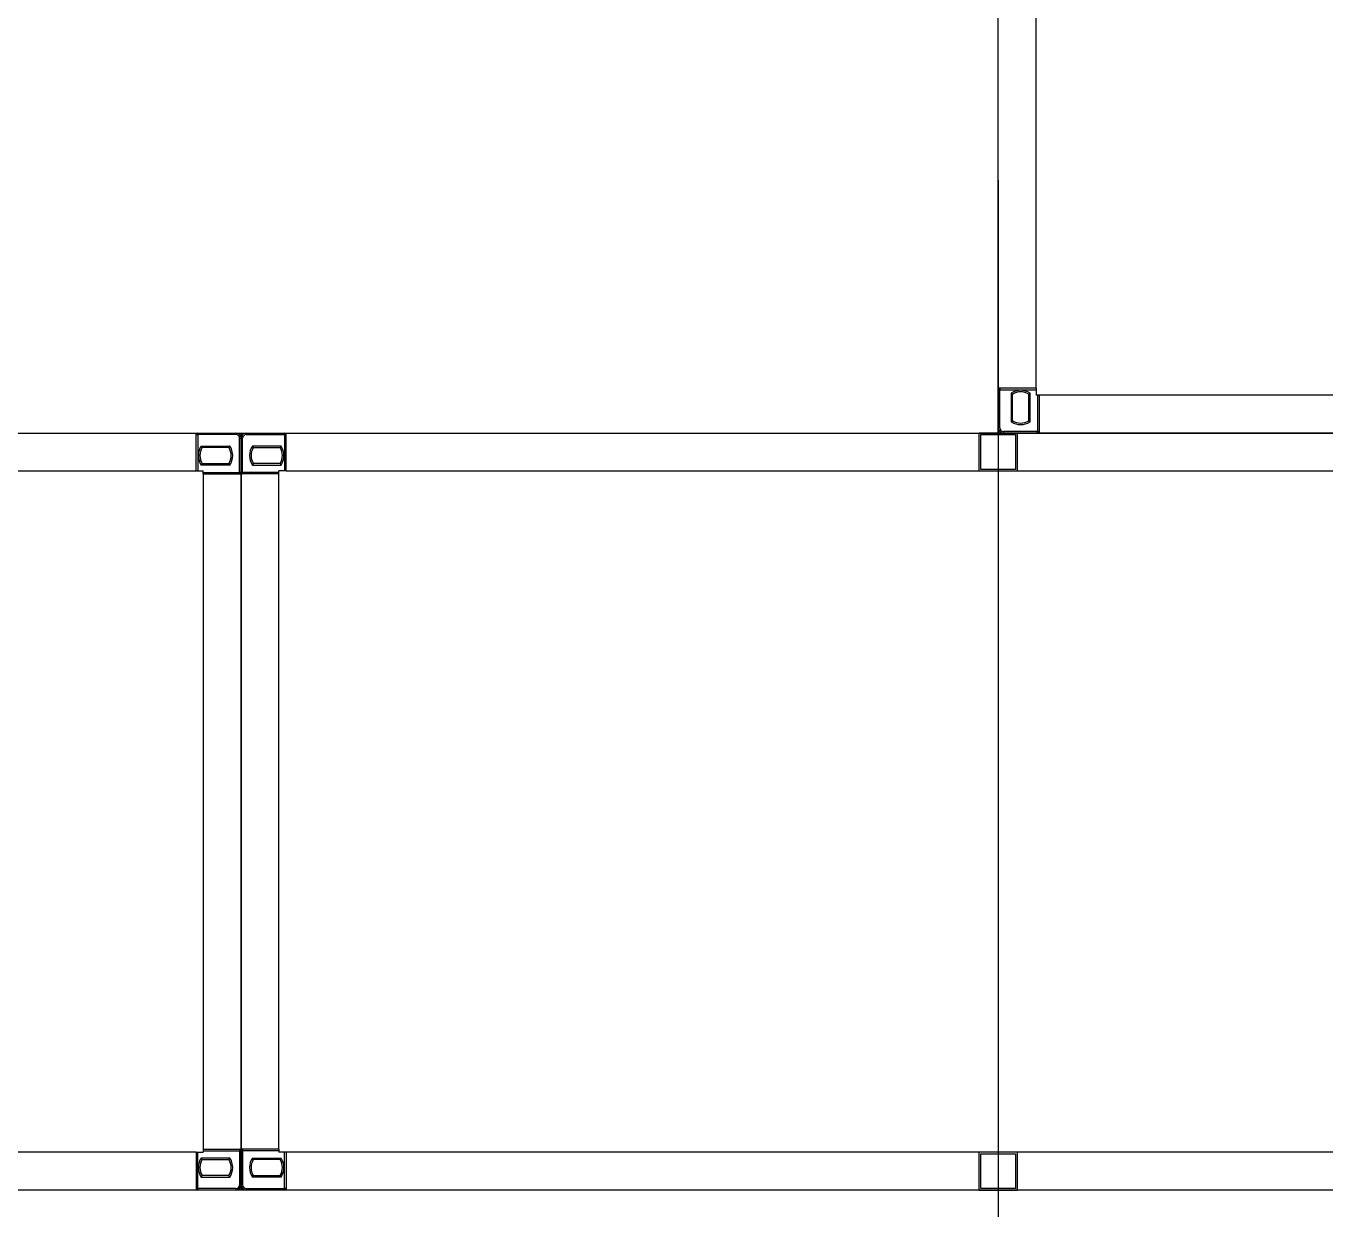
# Model space of a CAD drawing. Header units: millimetres. Extents: x -300 to 383236, y -195106 to -144646.
# Drawn here: x 376940 to 377248.8, y -150182.5 to -149901.1 of the extents above; entities that cross this region are included whole.
import ezdxf

# ---------------------------------------------------------------- set-up
doc = ezdxf.new("R2010")
doc.units = ezdxf.units.MM
doc.header["$LTSCALE"] = 60
doc.layers.add('SITE BOUNDARY-AP', color=4, linetype='xxx')
doc.styles.get("Standard").update_dxf_attribs({"font": 'romans.shx', "width": 0.75, "bigfont": 'whgtxt.shx'})
doc.linetypes.add('xxx', pattern='A,0.25,-0.022286,["xxx",Standard,S=0.1,R=0,X=0,Y=-0.035957],-0.221744', length=0.49403)

# ---------------------------------------------------------------- blocks, each defined once
blk = doc.blocks.new('KEY PLAN_NEW')
at = {"color": 253}
for p, q in [((-1520.86, -1428.38), (-1520.86, -1315.5)), ((-1520.86, -1428.38), (-1520.86, -1428.94)), ((-1520.62, -1428.94), (-1520.86, -1428.94)), ((-1467.1, -1428.94), (-1520.62, -1428.94)), ((-1525.36, -1434.94), (-1525.36, -1431.94)), ((-1522.36, -1431.94), (-1525.36, -1431.94)), ((-1522.36, -1431.94), (-1522.36, -1434.94)), ((-1525.24, -1432.06), (-1522.48, -1432.06)), ((-1525.24, -1432.06), (-1522.48, -1432.06)), ((-1525.24, -1434.82), (-1525.24, -1432.06)), ((-1522.48, -1432.06), (-1522.48, -1434.82)), ((-1700.3, -1434.94), (-1587.42, -1434.94)), ((-1587.42, -1434.94), (-1586.86, -1434.94)), ((-1586.86, -1435.18), (-1586.86, -1434.94)), ((-1580.86, -1435.18), (-1580.86, -1434.94)), ((-1580.3, -1434.94), (-1580.86, -1434.94)), ((-1580.3, -1434.94), (-1287.42, -1434.94)), ((-1525.36, -1434.94), (-1522.36, -1434.94)), ((-1522.48, -1434.82), (-1525.24, -1434.82)), ((-1586.86, -1435.18), (-1586.86, -1488.7)), ((-1580.86, -1488.7), (-1580.86, -1435.18)), ((-1587.42, -1488.94), (-1700.3, -1488.94)), ((-1587.42, -1488.94), (-1586.86, -1488.94)), ((-1586.86, -1488.7), (-1586.86, -1488.94)), ((-1580.86, -1488.7), (-1580.86, -1488.94)), ((-1580.3, -1488.94), (-1580.86, -1488.94)), ((-1287.42, -1488.94), (-1580.3, -1488.94)), ((-1525.36, -1491.94), (-1525.36, -1488.94)), ((-1522.36, -1488.94), (-1525.36, -1488.94)), ((-1525.24, -1489.06), (-1522.48, -1489.06)), ((-1525.24, -1489.06), (-1522.48, -1489.06)), ((-1525.24, -1491.82), (-1525.24, -1489.06)), ((-1522.48, -1489.06), (-1522.48, -1491.82)), ((-1522.36, -1488.94), (-1522.36, -1491.94)), ((-1525.36, -1491.94), (-1522.36, -1491.94)), ((-1522.48, -1491.82), (-1525.24, -1491.82))]:
    blk.add_line(p, q, dxfattribs=at)
at = {"color": 253, "linetype": 'Continuous'}
for p, q in [((-1520.86, -1428.38), (-1523.86, -1428.38)), ((-1523.74, -1428.5), (-1523.86, -1428.5)), ((-1523.74, -1428.38), (-1523.74, -1428.5)), ((-1523.74, -1428.5), (-1520.86, -1428.5)), ((-1523.74, -1431.53), (-1523.74, -1428.5)), ((-1522.84, -1428.78), (-1522.84, -1431.04)), ((-1522.72, -1430.98), (-1522.72, -1428.85)), ((-1521.45, -1428.85), (-1521.45, -1430.98)), ((-1521.33, -1431.04), (-1521.33, -1428.78)), ((-1520.74, -1428.94), (-1520.74, -1431.82)), ((-1520.62, -1428.94), (-1520.62, -1431.94)), ((-1587.42, -1434.94), (-1587.42, -1431.94)), ((-1587.3, -1432.06), (-1587.3, -1431.94)), ((-1584.27, -1432.06), (-1584.27, -1431.94)), ((-1583.45, -1432.06), (-1583.45, -1431.94)), ((-1580.42, -1432.06), (-1580.42, -1431.94)), ((-1580.3, -1434.94), (-1580.3, -1431.94)), ((-1523.74, -1431.53), (-1523.86, -1431.53)), ((-1523.74, -1431.82), (-1523.74, -1431.82)), ((-1523.74, -1431.82), (-1523.74, -1431.82)), ((-1523.45, -1431.82), (-1523.45, -1431.94)), ((-1520.74, -1431.82), (-1523.45, -1431.82)), ((-1520.74, -1431.94), (-1520.74, -1431.82)), ((-1520.62, -1431.82), (-1520.74, -1431.82)), ((-1587.42, -1432.06), (-1587.3, -1432.06)), ((-1587.3, -1432.06), (-1587.3, -1434.94)), ((-1584.27, -1432.06), (-1587.3, -1432.06)), ((-1587.02, -1432.97), (-1584.76, -1432.97)), ((-1583.98, -1432.06), (-1583.98, -1432.06)), ((-1583.98, -1432.06), (-1583.98, -1432.06)), ((-1583.98, -1432.35), (-1583.86, -1432.35)), ((-1583.98, -1435.06), (-1583.98, -1432.35)), ((-1583.74, -1432.35), (-1583.86, -1432.35)), ((-1583.74, -1432.06), (-1583.74, -1432.06)), ((-1583.74, -1432.06), (-1583.74, -1432.06)), ((-1583.74, -1435.06), (-1583.74, -1432.35)), ((-1583.45, -1432.06), (-1580.42, -1432.06)), ((-1580.7, -1432.97), (-1582.96, -1432.97)), ((-1580.3, -1432.06), (-1580.42, -1432.06)), ((-1580.42, -1432.06), (-1580.42, -1434.94)), ((-1584.83, -1433.09), (-1586.96, -1433.09)), ((-1582.9, -1433.09), (-1580.77, -1433.09)), ((-1584.76, -1434.48), (-1587.02, -1434.48)), ((-1586.96, -1434.36), (-1584.83, -1434.36)), ((-1586.86, -1435.06), (-1583.98, -1435.06)), ((-1583.86, -1435.06), (-1583.98, -1435.06)), ((-1583.98, -1435.18), (-1583.98, -1435.06)), ((-1583.86, -1435.06), (-1583.74, -1435.06)), ((-1583.74, -1435.18), (-1583.74, -1435.06)), ((-1580.86, -1435.06), (-1583.74, -1435.06)), ((-1582.96, -1434.48), (-1580.7, -1434.48)), ((-1580.77, -1434.36), (-1582.9, -1434.36)), ((-1586.86, -1435.18), (-1583.86, -1435.18)), ((-1580.86, -1435.18), (-1583.86, -1435.18)), ((-1587.42, -1488.94), (-1587.42, -1491.94)), ((-1587.3, -1491.82), (-1587.3, -1488.94)), ((-1584.76, -1489.41), (-1587.02, -1489.41)), ((-1586.96, -1489.53), (-1584.83, -1489.53)), ((-1586.86, -1488.7), (-1583.86, -1488.7)), ((-1586.86, -1488.82), (-1583.98, -1488.82)), ((-1583.98, -1488.7), (-1583.98, -1488.82)), ((-1583.86, -1488.82), (-1583.98, -1488.82)), ((-1583.98, -1488.82), (-1583.98, -1491.53)), ((-1580.86, -1488.7), (-1583.86, -1488.7)), ((-1583.86, -1488.82), (-1583.74, -1488.82)), ((-1583.74, -1488.7), (-1583.74, -1488.82)), ((-1580.86, -1488.82), (-1583.74, -1488.82)), ((-1583.74, -1488.82), (-1583.74, -1491.53)), ((-1582.96, -1489.41), (-1580.7, -1489.41)), ((-1580.77, -1489.53), (-1582.9, -1489.53)), ((-1580.42, -1491.82), (-1580.42, -1488.94)), ((-1580.3, -1488.94), (-1580.3, -1491.94)), ((-1587.02, -1490.92), (-1584.76, -1490.92)), ((-1584.83, -1490.8), (-1586.96, -1490.8)), ((-1583.98, -1491.53), (-1583.86, -1491.53)), ((-1583.74, -1491.53), (-1583.86, -1491.53)), ((-1580.7, -1490.92), (-1582.96, -1490.92)), ((-1582.9, -1490.8), (-1580.77, -1490.8)), ((-1587.42, -1491.82), (-1587.3, -1491.82)), ((-1587.3, -1491.82), (-1587.3, -1491.94)), ((-1584.27, -1491.82), (-1587.3, -1491.82)), ((-1584.27, -1491.82), (-1584.27, -1491.94)), ((-1583.98, -1491.82), (-1583.98, -1491.82)), ((-1583.98, -1491.82), (-1583.98, -1491.82)), ((-1583.74, -1491.82), (-1583.74, -1491.82)), ((-1583.74, -1491.82), (-1583.74, -1491.82)), ((-1583.45, -1491.82), (-1583.45, -1491.94)), ((-1583.45, -1491.82), (-1580.42, -1491.82)), ((-1580.3, -1491.82), (-1580.42, -1491.82)), ((-1580.42, -1491.82), (-1580.42, -1491.94))]:
    blk.add_line(p, q, dxfattribs=at)
at = {"color": 253}
for points in [[(-1523.86, -1311.94), (-1463.86, -1311.94), (-1463.86, -1431.94), (-1523.86, -1431.94)], [(-1703.86, -1491.94), (-1703.86, -1431.94), (-1583.86, -1431.94), (-1583.86, -1491.94)], [(-1583.86, -1491.94), (-1583.86, -1431.94), (-1283.86, -1431.94), (-1283.86, -1491.94)]]:
    blk.add_lwpolyline(points, close=True, dxfattribs=at)
at = {"color": 253, "linetype": 'Continuous'}
for centre, radius, start, end in [((-1523.74, -1428.5), 0.12, 90, 180), ((-1522.08, -1429.91), 1.36, 56.2792, 123.7208), ((-1522.08, -1429.91), 1.24, 59.1964, 120.8036), ((-1522.08, -1429.91), 1.24, 239.1964, 300.8036), ((-1587.3, -1432.06), 0.12, 90, 180), ((-1584.27, -1432.35), 0.41, 0, 90), ((-1583.45, -1432.35), 0.41, 90, 180), ((-1580.42, -1432.06), 0.12, 0, 90), ((-1523.45, -1431.53), 0.41, 180, 270), ((-1523.45, -1431.53), 0.29, 180, 270), ((-1522.08, -1429.91), 1.36, 236.2792, 303.7208), ((-1520.74, -1431.82), 0.12, 270, 0), ((-1585.89, -1433.72), 1.36, 146.2792, 213.7208), ((-1585.89, -1433.72), 1.36, 326.2792, 33.7208), ((-1584.27, -1432.35), 0.29, 0, 90), ((-1583.45, -1432.35), 0.29, 90, 180), ((-1581.83, -1433.72), 1.36, 146.2792, 213.7208), ((-1581.83, -1433.72), 1.36, 326.2792, 33.7208), ((-1585.89, -1433.72), 1.24, 149.1964, 210.8036), ((-1585.89, -1433.72), 1.24, 329.1964, 30.8036), ((-1581.83, -1433.72), 1.24, 149.1964, 210.8036), ((-1581.83, -1433.72), 1.24, 329.1964, 30.8036), ((-1583.98, -1435.06), 0.12, 270, 0), ((-1583.74, -1435.06), 0.12, 180, 270), ((-1585.89, -1490.16), 1.36, 146.2792, 213.7208), ((-1585.89, -1490.16), 1.24, 149.1964, 210.8036), ((-1585.89, -1490.16), 1.24, 329.1964, 30.8036), ((-1585.89, -1490.16), 1.36, 326.2792, 33.7208), ((-1583.98, -1488.82), 0.12, 0, 90), ((-1583.74, -1488.82), 0.12, 90, 180), ((-1581.83, -1490.16), 1.36, 146.2792, 213.7208), ((-1581.83, -1490.16), 1.24, 149.1964, 210.8036), ((-1581.83, -1490.16), 1.24, 329.1964, 30.8036), ((-1581.83, -1490.16), 1.36, 326.2792, 33.7208), ((-1584.27, -1491.53), 0.41, 270, 0), ((-1584.27, -1491.53), 0.29, 270, 0), ((-1583.45, -1491.53), 0.41, 180, 270), ((-1583.45, -1491.53), 0.29, 180, 270), ((-1587.3, -1491.82), 0.12, 180, 270), ((-1580.42, -1491.82), 0.12, 270, 0)]:
    blk.add_arc(centre, radius, start, end, dxfattribs=at)
for points, knots in [([(-1522.84, -1428.78), (-1522.84, -1428.78, 46), (-1522.84, -1428.78, 46), (-1522.83, -1428.78, 46), (-1522.83, -1428.78, 46), (-1522.83, -1428.78, 46), (-1522.83, -1428.79, 46), (-1522.83, -1428.79, 46), (-1522.82, -1428.79, 46), (-1522.82, -1428.79, 46), (-1522.81, -1428.8, 46), (-1522.81, -1428.8, 46), (-1522.8, -1428.8, 46), (-1522.8, -1428.8, 46), (-1522.8, -1428.8, 46), (-1522.8, -1428.8, 46), (-1522.79, -1428.81, 46), (-1522.79, -1428.81, 46), (-1522.79, -1428.81, 46), (-1522.79, -1428.81, 46), (-1522.78, -1428.81, 46), (-1522.78, -1428.82, 46), (-1522.77, -1428.82, 46), (-1522.77, -1428.82, 46), (-1522.76, -1428.82, 46), (-1522.76, -1428.82, 46), (-1522.76, -1428.82, 46), (-1522.76, -1428.82, 46), (-1522.76, -1428.83, 46), (-1522.76, -1428.83, 46), (-1522.75, -1428.83, 46), (-1522.75, -1428.83, 46), (-1522.74, -1428.83, 46), (-1522.74, -1428.83, 46), (-1522.74, -1428.84, 46), (-1522.74, -1428.84, 46), (-1522.74, -1428.84, 46), (-1522.74, -1428.84, 46), (-1522.73, -1428.84, 46), (-1522.73, -1428.84, 46), (-1522.73, -1428.84, 46), (-1522.73, -1428.84, 46), (-1522.73, -1428.84, 46), (-1522.72, -1428.84, 46), (-1522.72, -1428.85, 46), (-1522.72, -1428.85, 46), (-1522.72, -1428.85, 46), (-1522.72, -1428.85, 46), (-1522.72, -1428.85, 46), (-1522.72, -1428.85, 46), (-1522.72, -1428.85, 46), (-1522.72, -1428.85, 46), (-1522.72, -1428.85, 46), (-1522.72, -1428.85, 46)], [0, 0, 0, 0, 0.00782, 0.00782, 0.015639, 0.031279, 0.031279, 0.062557, 0.062557, 0.125114, 0.125114, 0.187671, 0.187671, 0.21895, 0.21895, 0.234589, 0.234589, 0.250228, 0.250228, 0.312785, 0.312785, 0.375342, 0.375342, 0.437899, 0.437899, 0.453538, 0.453538, 0.469178, 0.469178, 0.500456, 0.500456, 0.563013, 0.563013, 0.62557, 0.62557, 0.641209, 0.641209, 0.656849, 0.656849, 0.688127, 0.688127, 0.750684, 0.750684, 0.813241, 0.813241, 0.828881, 0.828881, 0.84452, 0.84452, 0.875798, 0.875798, 0.938355, 1, 1, 1, 1]), ([(-1521.45, -1428.85), (-1521.45, -1428.85, 46), (-1521.45, -1428.85, 46), (-1521.45, -1428.85, 46), (-1521.44, -1428.85, 46), (-1521.44, -1428.85, 46), (-1521.44, -1428.85, 46), (-1521.44, -1428.85, 46), (-1521.44, -1428.85, 46), (-1521.44, -1428.85, 46), (-1521.44, -1428.84, 46), (-1521.44, -1428.84, 46), (-1521.43, -1428.84, 46), (-1521.43, -1428.84, 46), (-1521.43, -1428.84, 46), (-1521.43, -1428.84, 46), (-1521.43, -1428.84, 46), (-1521.43, -1428.84, 46), (-1521.43, -1428.84, 46), (-1521.43, -1428.84, 46), (-1521.42, -1428.83, 46), (-1521.42, -1428.83, 46), (-1521.41, -1428.83, 46), (-1521.41, -1428.83, 46), (-1521.41, -1428.83, 46), (-1521.41, -1428.83, 46), (-1521.4, -1428.82, 46), (-1521.4, -1428.82, 46), (-1521.4, -1428.82, 46), (-1521.4, -1428.82, 46), (-1521.4, -1428.82, 46), (-1521.39, -1428.82, 46), (-1521.39, -1428.82, 46), (-1521.38, -1428.81, 46), (-1521.38, -1428.81, 46), (-1521.37, -1428.81, 46), (-1521.37, -1428.81, 46), (-1521.37, -1428.81, 46), (-1521.37, -1428.8, 46), (-1521.37, -1428.8, 46), (-1521.36, -1428.8, 46), (-1521.36, -1428.8, 46), (-1521.36, -1428.8, 46), (-1521.35, -1428.8, 46), (-1521.35, -1428.79, 46), (-1521.34, -1428.79, 46), (-1521.34, -1428.79, 46), (-1521.33, -1428.79, 46), (-1521.33, -1428.78, 46), (-1521.33, -1428.78, 46), (-1521.33, -1428.78, 46), (-1521.33, -1428.78, 46), (-1521.33, -1428.78, 46), (-1521.33, -1428.78, 46)], [0, 0, 0, 0, 0.06206, 0.12459, 0.12459, 0.155854, 0.155854, 0.171487, 0.171487, 0.187119, 0.187119, 0.249648, 0.249648, 0.312178, 0.312178, 0.343442, 0.343442, 0.359075, 0.359075, 0.374707, 0.374707, 0.437236, 0.437236, 0.499766, 0.499766, 0.53103, 0.53103, 0.546663, 0.546663, 0.562295, 0.562295, 0.624824, 0.624824, 0.687353, 0.687353, 0.749883, 0.749883, 0.765515, 0.765515, 0.781147, 0.781147, 0.812412, 0.812412, 0.874941, 0.874941, 0.937471, 0.937471, 0.968735, 0.968735, 0.984368, 0.992184, 0.992184, 1, 1, 1, 1]), ([(-1522.84, -1431.04), (-1522.84, -1431.04, 46), (-1522.84, -1431.04, 46), (-1522.83, -1431.04, 46), (-1522.83, -1431.04, 46), (-1522.83, -1431.04, 46), (-1522.83, -1431.04, 46), (-1522.83, -1431.04, 46), (-1522.82, -1431.04, 46), (-1522.82, -1431.03, 46), (-1522.81, -1431.03, 46), (-1522.81, -1431.03, 46), (-1522.8, -1431.03, 46), (-1522.8, -1431.03, 46), (-1522.8, -1431.02, 46), (-1522.8, -1431.02, 46), (-1522.79, -1431.02, 46), (-1522.79, -1431.02, 46), (-1522.79, -1431.02, 46), (-1522.79, -1431.02, 46), (-1522.78, -1431.01, 46), (-1522.78, -1431.01, 46), (-1522.77, -1431.01, 46), (-1522.77, -1431.01, 46), (-1522.76, -1431, 46), (-1522.76, -1431, 46), (-1522.76, -1431, 46), (-1522.76, -1431, 46), (-1522.76, -1431, 46), (-1522.76, -1431, 46), (-1522.75, -1431, 46), (-1522.75, -1431, 46), (-1522.74, -1430.99, 46), (-1522.74, -1430.99, 46), (-1522.74, -1430.99, 46), (-1522.74, -1430.99, 46), (-1522.74, -1430.99, 46), (-1522.74, -1430.99, 46), (-1522.73, -1430.99, 46), (-1522.73, -1430.99, 46), (-1522.73, -1430.99, 46), (-1522.73, -1430.99, 46), (-1522.73, -1430.98, 46), (-1522.72, -1430.98, 46), (-1522.72, -1430.98, 46), (-1522.72, -1430.98, 46), (-1522.72, -1430.98, 46), (-1522.72, -1430.98, 46), (-1522.72, -1430.98, 46), (-1522.72, -1430.98, 46), (-1522.72, -1430.98, 46), (-1522.72, -1430.98, 46), (-1522.72, -1430.98, 46), (-1522.72, -1430.98, 46)], [0, 0, 0, 0, 0.00782, 0.00782, 0.015639, 0.031279, 0.031279, 0.062557, 0.062557, 0.125114, 0.125114, 0.187671, 0.187671, 0.21895, 0.21895, 0.234589, 0.234589, 0.250228, 0.250228, 0.312785, 0.312785, 0.375342, 0.375342, 0.437899, 0.437899, 0.453538, 0.453538, 0.469178, 0.469178, 0.500456, 0.500456, 0.563013, 0.563013, 0.62557, 0.62557, 0.641209, 0.641209, 0.656849, 0.656849, 0.688127, 0.688127, 0.750684, 0.750684, 0.813241, 0.813241, 0.828881, 0.828881, 0.84452, 0.84452, 0.875798, 0.875798, 0.938355, 1, 1, 1, 1]), ([(-1521.45, -1430.98), (-1521.45, -1430.98, 46), (-1521.45, -1430.98, 46), (-1521.45, -1430.98, 46), (-1521.44, -1430.98, 46), (-1521.44, -1430.98, 46), (-1521.44, -1430.98, 46), (-1521.44, -1430.98, 46), (-1521.44, -1430.98, 46), (-1521.44, -1430.98, 46), (-1521.44, -1430.98, 46), (-1521.44, -1430.98, 46), (-1521.43, -1430.99, 46), (-1521.43, -1430.99, 46), (-1521.43, -1430.99, 46), (-1521.43, -1430.99, 46), (-1521.43, -1430.99, 46), (-1521.43, -1430.99, 46), (-1521.43, -1430.99, 46), (-1521.43, -1430.99, 46), (-1521.42, -1430.99, 46), (-1521.42, -1430.99, 46), (-1521.41, -1431, 46), (-1521.41, -1431, 46), (-1521.41, -1431, 46), (-1521.41, -1431, 46), (-1521.4, -1431, 46), (-1521.4, -1431, 46), (-1521.4, -1431, 46), (-1521.4, -1431, 46), (-1521.4, -1431.01, 46), (-1521.39, -1431.01, 46), (-1521.39, -1431.01, 46), (-1521.38, -1431.01, 46), (-1521.38, -1431.02, 46), (-1521.37, -1431.02, 46), (-1521.37, -1431.02, 46), (-1521.37, -1431.02, 46), (-1521.37, -1431.02, 46), (-1521.37, -1431.02, 46), (-1521.36, -1431.03, 46), (-1521.36, -1431.03, 46), (-1521.36, -1431.03, 46), (-1521.35, -1431.03, 46), (-1521.35, -1431.03, 46), (-1521.34, -1431.04, 46), (-1521.34, -1431.04, 46), (-1521.33, -1431.04, 46), (-1521.33, -1431.04, 46), (-1521.33, -1431.04, 46), (-1521.33, -1431.04, 46), (-1521.33, -1431.04, 46), (-1521.33, -1431.04, 46), (-1521.33, -1431.04, 46)], [0, 0, 0, 0, 0.06206, 0.12459, 0.12459, 0.155854, 0.155854, 0.171487, 0.171487, 0.187119, 0.187119, 0.249648, 0.249648, 0.312178, 0.312178, 0.343442, 0.343442, 0.359075, 0.359075, 0.374707, 0.374707, 0.437236, 0.437236, 0.499766, 0.499766, 0.53103, 0.53103, 0.546663, 0.546663, 0.562295, 0.562295, 0.624824, 0.624824, 0.687353, 0.687353, 0.749883, 0.749883, 0.765515, 0.765515, 0.781147, 0.781147, 0.812412, 0.812412, 0.874941, 0.874941, 0.937471, 0.937471, 0.968735, 0.968735, 0.984368, 0.992184, 0.992184, 1, 1, 1, 1]), ([(-1587.02, -1432.97), (-1587.02, -1432.97, 46), (-1587.02, -1432.97, 46), (-1587.02, -1432.97, 46), (-1587.02, -1432.97, 46), (-1587.02, -1432.97, 46), (-1587.02, -1432.98, 46), (-1587.02, -1432.98, 46), (-1587.02, -1432.98, 46), (-1587.01, -1432.99, 46), (-1587.01, -1432.99, 46), (-1587.01, -1433, 46), (-1587, -1433, 46), (-1587, -1433.01, 46), (-1587, -1433.01, 46), (-1587, -1433.01, 46), (-1587, -1433.01, 46), (-1587, -1433.01, 46), (-1587, -1433.02, 46), (-1587, -1433.02, 46), (-1586.99, -1433.03, 46), (-1586.99, -1433.03, 46), (-1586.99, -1433.04, 46), (-1586.98, -1433.04, 46), (-1586.98, -1433.04, 46), (-1586.98, -1433.04, 46), (-1586.98, -1433.04, 46), (-1586.98, -1433.05, 46), (-1586.98, -1433.05, 46), (-1586.98, -1433.05, 46), (-1586.98, -1433.05, 46), (-1586.98, -1433.06, 46), (-1586.97, -1433.06, 46), (-1586.97, -1433.06, 46), (-1586.97, -1433.07, 46), (-1586.97, -1433.07, 46), (-1586.97, -1433.07, 46), (-1586.97, -1433.07, 46), (-1586.97, -1433.07, 46), (-1586.97, -1433.07, 46), (-1586.96, -1433.07, 46), (-1586.96, -1433.08, 46), (-1586.96, -1433.08, 46), (-1586.96, -1433.08, 46), (-1586.96, -1433.08, 46), (-1586.96, -1433.08, 46), (-1586.96, -1433.08, 46), (-1586.96, -1433.08, 46), (-1586.96, -1433.09, 46), (-1586.96, -1433.09, 46), (-1586.96, -1433.09, 46), (-1586.96, -1433.09, 46), (-1586.96, -1433.09, 46), (-1586.96, -1433.09, 46)], [0, 0, 0, 0, 0.00782, 0.00782, 0.015639, 0.031279, 0.031279, 0.062557, 0.062557, 0.125114, 0.125114, 0.187671, 0.187671, 0.21895, 0.21895, 0.234589, 0.234589, 0.250228, 0.250228, 0.312785, 0.312785, 0.375342, 0.375342, 0.437899, 0.437899, 0.453538, 0.453538, 0.469178, 0.469178, 0.500456, 0.500456, 0.563013, 0.563013, 0.62557, 0.62557, 0.641209, 0.641209, 0.656849, 0.656849, 0.688127, 0.688127, 0.750684, 0.750684, 0.813241, 0.813241, 0.828881, 0.828881, 0.84452, 0.84452, 0.875798, 0.875798, 0.938355, 1, 1, 1, 1]), ([(-1584.76, -1432.97), (-1584.76, -1432.97, 46), (-1584.76, -1432.97, 46), (-1584.76, -1432.97, 46), (-1584.76, -1432.97, 46), (-1584.76, -1432.97, 46), (-1584.76, -1432.98, 46), (-1584.77, -1432.98, 46), (-1584.77, -1432.98, 46), (-1584.77, -1432.99, 46), (-1584.77, -1432.99, 46), (-1584.78, -1433, 46), (-1584.78, -1433, 46), (-1584.78, -1433.01, 46), (-1584.78, -1433.01, 46), (-1584.78, -1433.01, 46), (-1584.78, -1433.01, 46), (-1584.78, -1433.01, 46), (-1584.79, -1433.02, 46), (-1584.79, -1433.02, 46), (-1584.79, -1433.03, 46), (-1584.79, -1433.03, 46), (-1584.8, -1433.04, 46), (-1584.8, -1433.04, 46), (-1584.8, -1433.04, 46), (-1584.8, -1433.04, 46), (-1584.8, -1433.04, 46), (-1584.8, -1433.05, 46), (-1584.8, -1433.05, 46), (-1584.8, -1433.05, 46), (-1584.81, -1433.05, 46), (-1584.81, -1433.06, 46), (-1584.81, -1433.06, 46), (-1584.81, -1433.06, 46), (-1584.81, -1433.07, 46), (-1584.81, -1433.07, 46), (-1584.82, -1433.07, 46), (-1584.82, -1433.07, 46), (-1584.82, -1433.07, 46), (-1584.82, -1433.07, 46), (-1584.82, -1433.07, 46), (-1584.82, -1433.08, 46), (-1584.82, -1433.08, 46), (-1584.82, -1433.08, 46), (-1584.82, -1433.08, 46), (-1584.82, -1433.08, 46), (-1584.82, -1433.08, 46), (-1584.82, -1433.08, 46), (-1584.82, -1433.09, 46), (-1584.82, -1433.09, 46), (-1584.83, -1433.09, 46), (-1584.83, -1433.09, 46), (-1584.83, -1433.09, 46), (-1584.83, -1433.09, 46)], [0, 0, 0, 0, 0.00782, 0.00782, 0.015639, 0.031279, 0.031279, 0.062557, 0.062557, 0.125114, 0.125114, 0.187671, 0.187671, 0.21895, 0.21895, 0.234589, 0.234589, 0.250228, 0.250228, 0.312785, 0.312785, 0.375342, 0.375342, 0.437899, 0.437899, 0.453538, 0.453538, 0.469178, 0.469178, 0.500456, 0.500456, 0.563013, 0.563013, 0.62557, 0.62557, 0.641209, 0.641209, 0.656849, 0.656849, 0.688127, 0.688127, 0.750684, 0.750684, 0.813241, 0.813241, 0.828881, 0.828881, 0.84452, 0.84452, 0.875798, 0.875798, 0.938355, 1, 1, 1, 1]), ([(-1582.96, -1432.97), (-1582.96, -1432.97, 46), (-1582.96, -1432.97, 46), (-1582.96, -1432.97, 46), (-1582.96, -1432.97, 46), (-1582.96, -1432.97, 46), (-1582.96, -1432.98, 46), (-1582.96, -1432.98, 46), (-1582.95, -1432.98, 46), (-1582.95, -1432.99, 46), (-1582.95, -1432.99, 46), (-1582.95, -1433, 46), (-1582.94, -1433, 46), (-1582.94, -1433.01, 46), (-1582.94, -1433.01, 46), (-1582.94, -1433.01, 46), (-1582.94, -1433.01, 46), (-1582.94, -1433.01, 46), (-1582.94, -1433.02, 46), (-1582.94, -1433.02, 46), (-1582.93, -1433.03, 46), (-1582.93, -1433.03, 46), (-1582.93, -1433.04, 46), (-1582.92, -1433.04, 46), (-1582.92, -1433.04, 46), (-1582.92, -1433.04, 46), (-1582.92, -1433.04, 46), (-1582.92, -1433.05, 46), (-1582.92, -1433.05, 46), (-1582.92, -1433.05, 46), (-1582.92, -1433.05, 46), (-1582.92, -1433.06, 46), (-1582.91, -1433.06, 46), (-1582.91, -1433.06, 46), (-1582.91, -1433.07, 46), (-1582.91, -1433.07, 46), (-1582.91, -1433.07, 46), (-1582.91, -1433.07, 46), (-1582.91, -1433.07, 46), (-1582.91, -1433.07, 46), (-1582.9, -1433.07, 46), (-1582.9, -1433.08, 46), (-1582.9, -1433.08, 46), (-1582.9, -1433.08, 46), (-1582.9, -1433.08, 46), (-1582.9, -1433.08, 46), (-1582.9, -1433.08, 46), (-1582.9, -1433.08, 46), (-1582.9, -1433.09, 46), (-1582.9, -1433.09, 46), (-1582.9, -1433.09, 46), (-1582.9, -1433.09, 46), (-1582.9, -1433.09, 46), (-1582.9, -1433.09, 46)], [0, 0, 0, 0, 0.00782, 0.00782, 0.015639, 0.031279, 0.031279, 0.062557, 0.062557, 0.125114, 0.125114, 0.187671, 0.187671, 0.21895, 0.21895, 0.234589, 0.234589, 0.250228, 0.250228, 0.312785, 0.312785, 0.375342, 0.375342, 0.437899, 0.437899, 0.453538, 0.453538, 0.469178, 0.469178, 0.500456, 0.500456, 0.563013, 0.563013, 0.62557, 0.62557, 0.641209, 0.641209, 0.656849, 0.656849, 0.688127, 0.688127, 0.750684, 0.750684, 0.813241, 0.813241, 0.828881, 0.828881, 0.84452, 0.84452, 0.875798, 0.875798, 0.938355, 1, 1, 1, 1]), ([(-1580.7, -1432.97), (-1580.7, -1432.97, 46), (-1580.7, -1432.97, 46), (-1580.7, -1432.97, 46), (-1580.7, -1432.97, 46), (-1580.7, -1432.97, 46), (-1580.7, -1432.98, 46), (-1580.71, -1432.98, 46), (-1580.71, -1432.98, 46), (-1580.71, -1432.99, 46), (-1580.71, -1432.99, 46), (-1580.72, -1433, 46), (-1580.72, -1433, 46), (-1580.72, -1433.01, 46), (-1580.72, -1433.01, 46), (-1580.72, -1433.01, 46), (-1580.72, -1433.01, 46), (-1580.72, -1433.01, 46), (-1580.73, -1433.02, 46), (-1580.73, -1433.02, 46), (-1580.73, -1433.03, 46), (-1580.73, -1433.03, 46), (-1580.74, -1433.04, 46), (-1580.74, -1433.04, 46), (-1580.74, -1433.04, 46), (-1580.74, -1433.04, 46), (-1580.74, -1433.04, 46), (-1580.74, -1433.05, 46), (-1580.74, -1433.05, 46), (-1580.74, -1433.05, 46), (-1580.75, -1433.05, 46), (-1580.75, -1433.06, 46), (-1580.75, -1433.06, 46), (-1580.75, -1433.06, 46), (-1580.75, -1433.07, 46), (-1580.75, -1433.07, 46), (-1580.76, -1433.07, 46), (-1580.76, -1433.07, 46), (-1580.76, -1433.07, 46), (-1580.76, -1433.07, 46), (-1580.76, -1433.07, 46), (-1580.76, -1433.08, 46), (-1580.76, -1433.08, 46), (-1580.76, -1433.08, 46), (-1580.76, -1433.08, 46), (-1580.76, -1433.08, 46), (-1580.76, -1433.08, 46), (-1580.76, -1433.08, 46), (-1580.76, -1433.09, 46), (-1580.76, -1433.09, 46), (-1580.77, -1433.09, 46), (-1580.77, -1433.09, 46), (-1580.77, -1433.09, 46), (-1580.77, -1433.09, 46)], [0, 0, 0, 0, 0.00782, 0.00782, 0.015639, 0.031279, 0.031279, 0.062557, 0.062557, 0.125114, 0.125114, 0.187671, 0.187671, 0.21895, 0.21895, 0.234589, 0.234589, 0.250228, 0.250228, 0.312785, 0.312785, 0.375342, 0.375342, 0.437899, 0.437899, 0.453538, 0.453538, 0.469178, 0.469178, 0.500456, 0.500456, 0.563013, 0.563013, 0.62557, 0.62557, 0.641209, 0.641209, 0.656849, 0.656849, 0.688127, 0.688127, 0.750684, 0.750684, 0.813241, 0.813241, 0.828881, 0.828881, 0.84452, 0.84452, 0.875798, 0.875798, 0.938355, 1, 1, 1, 1]), ([(-1586.96, -1434.36), (-1586.96, -1434.36, 46), (-1586.96, -1434.36, 46), (-1586.96, -1434.36, 46), (-1586.96, -1434.36, 46), (-1586.96, -1434.36, 46), (-1586.96, -1434.36, 46), (-1586.96, -1434.36, 46), (-1586.96, -1434.36, 46), (-1586.96, -1434.36, 46), (-1586.96, -1434.37, 46), (-1586.96, -1434.37, 46), (-1586.96, -1434.37, 46), (-1586.96, -1434.37, 46), (-1586.97, -1434.38, 46), (-1586.97, -1434.38, 46), (-1586.97, -1434.38, 46), (-1586.97, -1434.38, 46), (-1586.97, -1434.38, 46), (-1586.97, -1434.38, 46), (-1586.97, -1434.38, 46), (-1586.97, -1434.39, 46), (-1586.98, -1434.39, 46), (-1586.98, -1434.39, 46), (-1586.98, -1434.4, 46), (-1586.98, -1434.4, 46), (-1586.98, -1434.4, 46), (-1586.98, -1434.4, 46), (-1586.98, -1434.4, 46), (-1586.98, -1434.4, 46), (-1586.98, -1434.41, 46), (-1586.99, -1434.41, 46), (-1586.99, -1434.42, 46), (-1586.99, -1434.42, 46), (-1587, -1434.43, 46), (-1587, -1434.43, 46), (-1587, -1434.44, 46), (-1587, -1434.44, 46), (-1587, -1434.44, 46), (-1587, -1434.44, 46), (-1587, -1434.44, 46), (-1587, -1434.44, 46), (-1587.01, -1434.45, 46), (-1587.01, -1434.45, 46), (-1587.01, -1434.46, 46), (-1587.02, -1434.46, 46), (-1587.02, -1434.47, 46), (-1587.02, -1434.47, 46), (-1587.02, -1434.47, 46), (-1587.02, -1434.48, 46), (-1587.02, -1434.48, 46), (-1587.02, -1434.48, 46), (-1587.02, -1434.48, 46), (-1587.02, -1434.48, 46)], [0, 0, 0, 0, 0.06206, 0.12459, 0.12459, 0.155854, 0.155854, 0.171487, 0.171487, 0.187119, 0.187119, 0.249648, 0.249648, 0.312178, 0.312178, 0.343442, 0.343442, 0.359075, 0.359075, 0.374707, 0.374707, 0.437236, 0.437236, 0.499766, 0.499766, 0.53103, 0.53103, 0.546663, 0.546663, 0.562295, 0.562295, 0.624824, 0.624824, 0.687353, 0.687353, 0.749883, 0.749883, 0.765515, 0.765515, 0.781147, 0.781147, 0.812412, 0.812412, 0.874941, 0.874941, 0.937471, 0.937471, 0.968735, 0.968735, 0.984368, 0.992184, 0.992184, 1, 1, 1, 1]), ([(-1584.83, -1434.36), (-1584.83, -1434.36, 46), (-1584.83, -1434.36, 46), (-1584.83, -1434.36, 46), (-1584.82, -1434.36, 46), (-1584.82, -1434.36, 46), (-1584.82, -1434.36, 46), (-1584.82, -1434.36, 46), (-1584.82, -1434.36, 46), (-1584.82, -1434.36, 46), (-1584.82, -1434.37, 46), (-1584.82, -1434.37, 46), (-1584.82, -1434.37, 46), (-1584.82, -1434.37, 46), (-1584.82, -1434.38, 46), (-1584.82, -1434.38, 46), (-1584.82, -1434.38, 46), (-1584.82, -1434.38, 46), (-1584.81, -1434.38, 46), (-1584.81, -1434.38, 46), (-1584.81, -1434.38, 46), (-1584.81, -1434.39, 46), (-1584.81, -1434.39, 46), (-1584.81, -1434.39, 46), (-1584.8, -1434.4, 46), (-1584.8, -1434.4, 46), (-1584.8, -1434.4, 46), (-1584.8, -1434.4, 46), (-1584.8, -1434.4, 46), (-1584.8, -1434.4, 46), (-1584.8, -1434.41, 46), (-1584.8, -1434.41, 46), (-1584.79, -1434.42, 46), (-1584.79, -1434.42, 46), (-1584.79, -1434.43, 46), (-1584.79, -1434.43, 46), (-1584.78, -1434.44, 46), (-1584.78, -1434.44, 46), (-1584.78, -1434.44, 46), (-1584.78, -1434.44, 46), (-1584.78, -1434.44, 46), (-1584.78, -1434.44, 46), (-1584.78, -1434.45, 46), (-1584.77, -1434.45, 46), (-1584.77, -1434.46, 46), (-1584.77, -1434.46, 46), (-1584.77, -1434.47, 46), (-1584.76, -1434.47, 46), (-1584.76, -1434.47, 46), (-1584.76, -1434.48, 46), (-1584.76, -1434.48, 46), (-1584.76, -1434.48, 46), (-1584.76, -1434.48, 46), (-1584.76, -1434.48, 46)], [0, 0, 0, 0, 0.06206, 0.12459, 0.12459, 0.155854, 0.155854, 0.171487, 0.171487, 0.187119, 0.187119, 0.249648, 0.249648, 0.312178, 0.312178, 0.343442, 0.343442, 0.359075, 0.359075, 0.374707, 0.374707, 0.437236, 0.437236, 0.499766, 0.499766, 0.53103, 0.53103, 0.546663, 0.546663, 0.562295, 0.562295, 0.624824, 0.624824, 0.687353, 0.687353, 0.749883, 0.749883, 0.765515, 0.765515, 0.781147, 0.781147, 0.812412, 0.812412, 0.874941, 0.874941, 0.937471, 0.937471, 0.968735, 0.968735, 0.984368, 0.992184, 0.992184, 1, 1, 1, 1]), ([(-1582.9, -1434.36), (-1582.9, -1434.36, 46), (-1582.9, -1434.36, 46), (-1582.9, -1434.36, 46), (-1582.9, -1434.36, 46), (-1582.9, -1434.36, 46), (-1582.9, -1434.36, 46), (-1582.9, -1434.36, 46), (-1582.9, -1434.36, 46), (-1582.9, -1434.36, 46), (-1582.9, -1434.37, 46), (-1582.9, -1434.37, 46), (-1582.9, -1434.37, 46), (-1582.9, -1434.37, 46), (-1582.91, -1434.38, 46), (-1582.91, -1434.38, 46), (-1582.91, -1434.38, 46), (-1582.91, -1434.38, 46), (-1582.91, -1434.38, 46), (-1582.91, -1434.38, 46), (-1582.91, -1434.38, 46), (-1582.91, -1434.39, 46), (-1582.92, -1434.39, 46), (-1582.92, -1434.39, 46), (-1582.92, -1434.4, 46), (-1582.92, -1434.4, 46), (-1582.92, -1434.4, 46), (-1582.92, -1434.4, 46), (-1582.92, -1434.4, 46), (-1582.92, -1434.4, 46), (-1582.92, -1434.41, 46), (-1582.93, -1434.41, 46), (-1582.93, -1434.42, 46), (-1582.93, -1434.42, 46), (-1582.94, -1434.43, 46), (-1582.94, -1434.43, 46), (-1582.94, -1434.44, 46), (-1582.94, -1434.44, 46), (-1582.94, -1434.44, 46), (-1582.94, -1434.44, 46), (-1582.94, -1434.44, 46), (-1582.94, -1434.44, 46), (-1582.95, -1434.45, 46), (-1582.95, -1434.45, 46), (-1582.95, -1434.46, 46), (-1582.95, -1434.46, 46), (-1582.96, -1434.47, 46), (-1582.96, -1434.47, 46), (-1582.96, -1434.47, 46), (-1582.96, -1434.48, 46), (-1582.96, -1434.48, 46), (-1582.96, -1434.48, 46), (-1582.96, -1434.48, 46), (-1582.96, -1434.48, 46)], [0, 0, 0, 0, 0.06206, 0.12459, 0.12459, 0.155854, 0.155854, 0.171487, 0.171487, 0.187119, 0.187119, 0.249648, 0.249648, 0.312178, 0.312178, 0.343442, 0.343442, 0.359075, 0.359075, 0.374707, 0.374707, 0.437236, 0.437236, 0.499766, 0.499766, 0.53103, 0.53103, 0.546663, 0.546663, 0.562295, 0.562295, 0.624824, 0.624824, 0.687353, 0.687353, 0.749883, 0.749883, 0.765515, 0.765515, 0.781147, 0.781147, 0.812412, 0.812412, 0.874941, 0.874941, 0.937471, 0.937471, 0.968735, 0.968735, 0.984368, 0.992184, 0.992184, 1, 1, 1, 1]), ([(-1580.77, -1434.36), (-1580.77, -1434.36, 46), (-1580.77, -1434.36, 46), (-1580.77, -1434.36, 46), (-1580.76, -1434.36, 46), (-1580.76, -1434.36, 46), (-1580.76, -1434.36, 46), (-1580.76, -1434.36, 46), (-1580.76, -1434.36, 46), (-1580.76, -1434.36, 46), (-1580.76, -1434.37, 46), (-1580.76, -1434.37, 46), (-1580.76, -1434.37, 46), (-1580.76, -1434.37, 46), (-1580.76, -1434.38, 46), (-1580.76, -1434.38, 46), (-1580.76, -1434.38, 46), (-1580.76, -1434.38, 46), (-1580.75, -1434.38, 46), (-1580.75, -1434.38, 46), (-1580.75, -1434.38, 46), (-1580.75, -1434.39, 46), (-1580.75, -1434.39, 46), (-1580.75, -1434.39, 46), (-1580.74, -1434.4, 46), (-1580.74, -1434.4, 46), (-1580.74, -1434.4, 46), (-1580.74, -1434.4, 46), (-1580.74, -1434.4, 46), (-1580.74, -1434.4, 46), (-1580.74, -1434.41, 46), (-1580.74, -1434.41, 46), (-1580.73, -1434.42, 46), (-1580.73, -1434.42, 46), (-1580.73, -1434.43, 46), (-1580.73, -1434.43, 46), (-1580.72, -1434.44, 46), (-1580.72, -1434.44, 46), (-1580.72, -1434.44, 46), (-1580.72, -1434.44, 46), (-1580.72, -1434.44, 46), (-1580.72, -1434.44, 46), (-1580.72, -1434.45, 46), (-1580.71, -1434.45, 46), (-1580.71, -1434.46, 46), (-1580.71, -1434.46, 46), (-1580.71, -1434.47, 46), (-1580.7, -1434.47, 46), (-1580.7, -1434.47, 46), (-1580.7, -1434.48, 46), (-1580.7, -1434.48, 46), (-1580.7, -1434.48, 46), (-1580.7, -1434.48, 46), (-1580.7, -1434.48, 46)], [0, 0, 0, 0, 0.06206, 0.12459, 0.12459, 0.155854, 0.155854, 0.171487, 0.171487, 0.187119, 0.187119, 0.249648, 0.249648, 0.312178, 0.312178, 0.343442, 0.343442, 0.359075, 0.359075, 0.374707, 0.374707, 0.437236, 0.437236, 0.499766, 0.499766, 0.53103, 0.53103, 0.546663, 0.546663, 0.562295, 0.562295, 0.624824, 0.624824, 0.687353, 0.687353, 0.749883, 0.749883, 0.765515, 0.765515, 0.781147, 0.781147, 0.812412, 0.812412, 0.874941, 0.874941, 0.937471, 0.937471, 0.968735, 0.968735, 0.984368, 0.992184, 0.992184, 1, 1, 1, 1]), ([(-1586.96, -1489.53), (-1586.96, -1489.53, 46), (-1586.96, -1489.53, 46), (-1586.96, -1489.53, 46), (-1586.96, -1489.53, 46), (-1586.96, -1489.53, 46), (-1586.96, -1489.52, 46), (-1586.96, -1489.52, 46), (-1586.96, -1489.52, 46), (-1586.96, -1489.52, 46), (-1586.96, -1489.52, 46), (-1586.96, -1489.52, 46), (-1586.96, -1489.52, 46), (-1586.96, -1489.51, 46), (-1586.97, -1489.51, 46), (-1586.97, -1489.51, 46), (-1586.97, -1489.51, 46), (-1586.97, -1489.51, 46), (-1586.97, -1489.51, 46), (-1586.97, -1489.51, 46), (-1586.97, -1489.5, 46), (-1586.97, -1489.5, 46), (-1586.98, -1489.5, 46), (-1586.98, -1489.49, 46), (-1586.98, -1489.49, 46), (-1586.98, -1489.49, 46), (-1586.98, -1489.49, 46), (-1586.98, -1489.48, 46), (-1586.98, -1489.48, 46), (-1586.98, -1489.48, 46), (-1586.98, -1489.48, 46), (-1586.99, -1489.48, 46), (-1586.99, -1489.47, 46), (-1586.99, -1489.47, 46), (-1587, -1489.46, 46), (-1587, -1489.46, 46), (-1587, -1489.45, 46), (-1587, -1489.45, 46), (-1587, -1489.45, 46), (-1587, -1489.45, 46), (-1587, -1489.45, 46), (-1587, -1489.44, 46), (-1587.01, -1489.44, 46), (-1587.01, -1489.43, 46), (-1587.01, -1489.43, 46), (-1587.02, -1489.42, 46), (-1587.02, -1489.42, 46), (-1587.02, -1489.42, 46), (-1587.02, -1489.41, 46), (-1587.02, -1489.41, 46), (-1587.02, -1489.41, 46), (-1587.02, -1489.41, 46), (-1587.02, -1489.41, 46), (-1587.02, -1489.41, 46)], [0, 0, 0, 0, 0.06206, 0.12459, 0.12459, 0.155854, 0.155854, 0.171487, 0.171487, 0.187119, 0.187119, 0.249648, 0.249648, 0.312178, 0.312178, 0.343442, 0.343442, 0.359075, 0.359075, 0.374707, 0.374707, 0.437236, 0.437236, 0.499766, 0.499766, 0.53103, 0.53103, 0.546663, 0.546663, 0.562295, 0.562295, 0.624824, 0.624824, 0.687353, 0.687353, 0.749883, 0.749883, 0.765515, 0.765515, 0.781147, 0.781147, 0.812412, 0.812412, 0.874941, 0.874941, 0.937471, 0.937471, 0.968735, 0.968735, 0.984368, 0.992184, 0.992184, 1, 1, 1, 1]), ([(-1584.83, -1489.53), (-1584.83, -1489.53, 46), (-1584.83, -1489.53, 46), (-1584.83, -1489.53, 46), (-1584.82, -1489.53, 46), (-1584.82, -1489.53, 46), (-1584.82, -1489.52, 46), (-1584.82, -1489.52, 46), (-1584.82, -1489.52, 46), (-1584.82, -1489.52, 46), (-1584.82, -1489.52, 46), (-1584.82, -1489.52, 46), (-1584.82, -1489.52, 46), (-1584.82, -1489.51, 46), (-1584.82, -1489.51, 46), (-1584.82, -1489.51, 46), (-1584.82, -1489.51, 46), (-1584.82, -1489.51, 46), (-1584.81, -1489.51, 46), (-1584.81, -1489.51, 46), (-1584.81, -1489.5, 46), (-1584.81, -1489.5, 46), (-1584.81, -1489.5, 46), (-1584.81, -1489.49, 46), (-1584.8, -1489.49, 46), (-1584.8, -1489.49, 46), (-1584.8, -1489.49, 46), (-1584.8, -1489.48, 46), (-1584.8, -1489.48, 46), (-1584.8, -1489.48, 46), (-1584.8, -1489.48, 46), (-1584.8, -1489.48, 46), (-1584.79, -1489.47, 46), (-1584.79, -1489.47, 46), (-1584.79, -1489.46, 46), (-1584.79, -1489.46, 46), (-1584.78, -1489.45, 46), (-1584.78, -1489.45, 46), (-1584.78, -1489.45, 46), (-1584.78, -1489.45, 46), (-1584.78, -1489.45, 46), (-1584.78, -1489.44, 46), (-1584.78, -1489.44, 46), (-1584.77, -1489.43, 46), (-1584.77, -1489.43, 46), (-1584.77, -1489.42, 46), (-1584.77, -1489.42, 46), (-1584.76, -1489.42, 46), (-1584.76, -1489.41, 46), (-1584.76, -1489.41, 46), (-1584.76, -1489.41, 46), (-1584.76, -1489.41, 46), (-1584.76, -1489.41, 46), (-1584.76, -1489.41, 46)], [0, 0, 0, 0, 0.06206, 0.12459, 0.12459, 0.155854, 0.155854, 0.171487, 0.171487, 0.187119, 0.187119, 0.249648, 0.249648, 0.312178, 0.312178, 0.343442, 0.343442, 0.359075, 0.359075, 0.374707, 0.374707, 0.437236, 0.437236, 0.499766, 0.499766, 0.53103, 0.53103, 0.546663, 0.546663, 0.562295, 0.562295, 0.624824, 0.624824, 0.687353, 0.687353, 0.749883, 0.749883, 0.765515, 0.765515, 0.781147, 0.781147, 0.812412, 0.812412, 0.874941, 0.874941, 0.937471, 0.937471, 0.968735, 0.968735, 0.984368, 0.992184, 0.992184, 1, 1, 1, 1]), ([(-1582.9, -1489.53), (-1582.9, -1489.53, 46), (-1582.9, -1489.53, 46), (-1582.9, -1489.53, 46), (-1582.9, -1489.53, 46), (-1582.9, -1489.53, 46), (-1582.9, -1489.52, 46), (-1582.9, -1489.52, 46), (-1582.9, -1489.52, 46), (-1582.9, -1489.52, 46), (-1582.9, -1489.52, 46), (-1582.9, -1489.52, 46), (-1582.9, -1489.52, 46), (-1582.9, -1489.51, 46), (-1582.91, -1489.51, 46), (-1582.91, -1489.51, 46), (-1582.91, -1489.51, 46), (-1582.91, -1489.51, 46), (-1582.91, -1489.51, 46), (-1582.91, -1489.51, 46), (-1582.91, -1489.5, 46), (-1582.91, -1489.5, 46), (-1582.92, -1489.5, 46), (-1582.92, -1489.49, 46), (-1582.92, -1489.49, 46), (-1582.92, -1489.49, 46), (-1582.92, -1489.49, 46), (-1582.92, -1489.48, 46), (-1582.92, -1489.48, 46), (-1582.92, -1489.48, 46), (-1582.92, -1489.48, 46), (-1582.93, -1489.48, 46), (-1582.93, -1489.47, 46), (-1582.93, -1489.47, 46), (-1582.94, -1489.46, 46), (-1582.94, -1489.46, 46), (-1582.94, -1489.45, 46), (-1582.94, -1489.45, 46), (-1582.94, -1489.45, 46), (-1582.94, -1489.45, 46), (-1582.94, -1489.45, 46), (-1582.94, -1489.44, 46), (-1582.95, -1489.44, 46), (-1582.95, -1489.43, 46), (-1582.95, -1489.43, 46), (-1582.95, -1489.42, 46), (-1582.96, -1489.42, 46), (-1582.96, -1489.42, 46), (-1582.96, -1489.41, 46), (-1582.96, -1489.41, 46), (-1582.96, -1489.41, 46), (-1582.96, -1489.41, 46), (-1582.96, -1489.41, 46), (-1582.96, -1489.41, 46)], [0, 0, 0, 0, 0.06206, 0.12459, 0.12459, 0.155854, 0.155854, 0.171487, 0.171487, 0.187119, 0.187119, 0.249648, 0.249648, 0.312178, 0.312178, 0.343442, 0.343442, 0.359075, 0.359075, 0.374707, 0.374707, 0.437236, 0.437236, 0.499766, 0.499766, 0.53103, 0.53103, 0.546663, 0.546663, 0.562295, 0.562295, 0.624824, 0.624824, 0.687353, 0.687353, 0.749883, 0.749883, 0.765515, 0.765515, 0.781147, 0.781147, 0.812412, 0.812412, 0.874941, 0.874941, 0.937471, 0.937471, 0.968735, 0.968735, 0.984368, 0.992184, 0.992184, 1, 1, 1, 1]), ([(-1580.77, -1489.53), (-1580.77, -1489.53, 46), (-1580.77, -1489.53, 46), (-1580.77, -1489.53, 46), (-1580.76, -1489.53, 46), (-1580.76, -1489.53, 46), (-1580.76, -1489.52, 46), (-1580.76, -1489.52, 46), (-1580.76, -1489.52, 46), (-1580.76, -1489.52, 46), (-1580.76, -1489.52, 46), (-1580.76, -1489.52, 46), (-1580.76, -1489.52, 46), (-1580.76, -1489.51, 46), (-1580.76, -1489.51, 46), (-1580.76, -1489.51, 46), (-1580.76, -1489.51, 46), (-1580.76, -1489.51, 46), (-1580.75, -1489.51, 46), (-1580.75, -1489.51, 46), (-1580.75, -1489.5, 46), (-1580.75, -1489.5, 46), (-1580.75, -1489.5, 46), (-1580.75, -1489.49, 46), (-1580.74, -1489.49, 46), (-1580.74, -1489.49, 46), (-1580.74, -1489.49, 46), (-1580.74, -1489.48, 46), (-1580.74, -1489.48, 46), (-1580.74, -1489.48, 46), (-1580.74, -1489.48, 46), (-1580.74, -1489.48, 46), (-1580.73, -1489.47, 46), (-1580.73, -1489.47, 46), (-1580.73, -1489.46, 46), (-1580.73, -1489.46, 46), (-1580.72, -1489.45, 46), (-1580.72, -1489.45, 46), (-1580.72, -1489.45, 46), (-1580.72, -1489.45, 46), (-1580.72, -1489.45, 46), (-1580.72, -1489.44, 46), (-1580.72, -1489.44, 46), (-1580.71, -1489.43, 46), (-1580.71, -1489.43, 46), (-1580.71, -1489.42, 46), (-1580.71, -1489.42, 46), (-1580.7, -1489.42, 46), (-1580.7, -1489.41, 46), (-1580.7, -1489.41, 46), (-1580.7, -1489.41, 46), (-1580.7, -1489.41, 46), (-1580.7, -1489.41, 46), (-1580.7, -1489.41, 46)], [0, 0, 0, 0, 0.06206, 0.12459, 0.12459, 0.155854, 0.155854, 0.171487, 0.171487, 0.187119, 0.187119, 0.249648, 0.249648, 0.312178, 0.312178, 0.343442, 0.343442, 0.359075, 0.359075, 0.374707, 0.374707, 0.437236, 0.437236, 0.499766, 0.499766, 0.53103, 0.53103, 0.546663, 0.546663, 0.562295, 0.562295, 0.624824, 0.624824, 0.687353, 0.687353, 0.749883, 0.749883, 0.765515, 0.765515, 0.781147, 0.781147, 0.812412, 0.812412, 0.874941, 0.874941, 0.937471, 0.937471, 0.968735, 0.968735, 0.984368, 0.992184, 0.992184, 1, 1, 1, 1]), ([(-1587.02, -1490.92), (-1587.02, -1490.92, 46), (-1587.02, -1490.92, 46), (-1587.02, -1490.92, 46), (-1587.02, -1490.92, 46), (-1587.02, -1490.91, 46), (-1587.02, -1490.91, 46), (-1587.02, -1490.91, 46), (-1587.02, -1490.9, 46), (-1587.01, -1490.9, 46), (-1587.01, -1490.89, 46), (-1587.01, -1490.89, 46), (-1587, -1490.88, 46), (-1587, -1490.88, 46), (-1587, -1490.88, 46), (-1587, -1490.88, 46), (-1587, -1490.88, 46), (-1587, -1490.88, 46), (-1587, -1490.87, 46), (-1587, -1490.87, 46), (-1586.99, -1490.86, 46), (-1586.99, -1490.86, 46), (-1586.99, -1490.85, 46), (-1586.98, -1490.85, 46), (-1586.98, -1490.84, 46), (-1586.98, -1490.84, 46), (-1586.98, -1490.84, 46), (-1586.98, -1490.84, 46), (-1586.98, -1490.84, 46), (-1586.98, -1490.84, 46), (-1586.98, -1490.83, 46), (-1586.98, -1490.83, 46), (-1586.97, -1490.83, 46), (-1586.97, -1490.82, 46), (-1586.97, -1490.82, 46), (-1586.97, -1490.82, 46), (-1586.97, -1490.82, 46), (-1586.97, -1490.82, 46), (-1586.97, -1490.82, 46), (-1586.97, -1490.82, 46), (-1586.96, -1490.81, 46), (-1586.96, -1490.81, 46), (-1586.96, -1490.81, 46), (-1586.96, -1490.81, 46), (-1586.96, -1490.8, 46), (-1586.96, -1490.8, 46), (-1586.96, -1490.8, 46), (-1586.96, -1490.8, 46), (-1586.96, -1490.8, 46), (-1586.96, -1490.8, 46), (-1586.96, -1490.8, 46), (-1586.96, -1490.8, 46), (-1586.96, -1490.8, 46), (-1586.96, -1490.8, 46)], [0, 0, 0, 0, 0.00782, 0.00782, 0.015639, 0.031279, 0.031279, 0.062557, 0.062557, 0.125114, 0.125114, 0.187671, 0.187671, 0.21895, 0.21895, 0.234589, 0.234589, 0.250228, 0.250228, 0.312785, 0.312785, 0.375342, 0.375342, 0.437899, 0.437899, 0.453538, 0.453538, 0.469178, 0.469178, 0.500456, 0.500456, 0.563013, 0.563013, 0.62557, 0.62557, 0.641209, 0.641209, 0.656849, 0.656849, 0.688127, 0.688127, 0.750684, 0.750684, 0.813241, 0.813241, 0.828881, 0.828881, 0.84452, 0.84452, 0.875798, 0.875798, 0.938355, 1, 1, 1, 1]), ([(-1584.76, -1490.92), (-1584.76, -1490.92, 46), (-1584.76, -1490.92, 46), (-1584.76, -1490.92, 46), (-1584.76, -1490.92, 46), (-1584.76, -1490.91, 46), (-1584.76, -1490.91, 46), (-1584.77, -1490.91, 46), (-1584.77, -1490.9, 46), (-1584.77, -1490.9, 46), (-1584.77, -1490.89, 46), (-1584.78, -1490.89, 46), (-1584.78, -1490.88, 46), (-1584.78, -1490.88, 46), (-1584.78, -1490.88, 46), (-1584.78, -1490.88, 46), (-1584.78, -1490.88, 46), (-1584.78, -1490.88, 46), (-1584.79, -1490.87, 46), (-1584.79, -1490.87, 46), (-1584.79, -1490.86, 46), (-1584.79, -1490.86, 46), (-1584.8, -1490.85, 46), (-1584.8, -1490.85, 46), (-1584.8, -1490.84, 46), (-1584.8, -1490.84, 46), (-1584.8, -1490.84, 46), (-1584.8, -1490.84, 46), (-1584.8, -1490.84, 46), (-1584.8, -1490.84, 46), (-1584.81, -1490.83, 46), (-1584.81, -1490.83, 46), (-1584.81, -1490.83, 46), (-1584.81, -1490.82, 46), (-1584.81, -1490.82, 46), (-1584.81, -1490.82, 46), (-1584.82, -1490.82, 46), (-1584.82, -1490.82, 46), (-1584.82, -1490.82, 46), (-1584.82, -1490.82, 46), (-1584.82, -1490.81, 46), (-1584.82, -1490.81, 46), (-1584.82, -1490.81, 46), (-1584.82, -1490.81, 46), (-1584.82, -1490.8, 46), (-1584.82, -1490.8, 46), (-1584.82, -1490.8, 46), (-1584.82, -1490.8, 46), (-1584.82, -1490.8, 46), (-1584.82, -1490.8, 46), (-1584.83, -1490.8, 46), (-1584.83, -1490.8, 46), (-1584.83, -1490.8, 46), (-1584.83, -1490.8, 46)], [0, 0, 0, 0, 0.00782, 0.00782, 0.015639, 0.031279, 0.031279, 0.062557, 0.062557, 0.125114, 0.125114, 0.187671, 0.187671, 0.21895, 0.21895, 0.234589, 0.234589, 0.250228, 0.250228, 0.312785, 0.312785, 0.375342, 0.375342, 0.437899, 0.437899, 0.453538, 0.453538, 0.469178, 0.469178, 0.500456, 0.500456, 0.563013, 0.563013, 0.62557, 0.62557, 0.641209, 0.641209, 0.656849, 0.656849, 0.688127, 0.688127, 0.750684, 0.750684, 0.813241, 0.813241, 0.828881, 0.828881, 0.84452, 0.84452, 0.875798, 0.875798, 0.938355, 1, 1, 1, 1]), ([(-1582.96, -1490.92), (-1582.96, -1490.92, 46), (-1582.96, -1490.92, 46), (-1582.96, -1490.92, 46), (-1582.96, -1490.92, 46), (-1582.96, -1490.91, 46), (-1582.96, -1490.91, 46), (-1582.96, -1490.91, 46), (-1582.95, -1490.9, 46), (-1582.95, -1490.9, 46), (-1582.95, -1490.89, 46), (-1582.95, -1490.89, 46), (-1582.94, -1490.88, 46), (-1582.94, -1490.88, 46), (-1582.94, -1490.88, 46), (-1582.94, -1490.88, 46), (-1582.94, -1490.88, 46), (-1582.94, -1490.88, 46), (-1582.94, -1490.87, 46), (-1582.94, -1490.87, 46), (-1582.93, -1490.86, 46), (-1582.93, -1490.86, 46), (-1582.93, -1490.85, 46), (-1582.92, -1490.85, 46), (-1582.92, -1490.84, 46), (-1582.92, -1490.84, 46), (-1582.92, -1490.84, 46), (-1582.92, -1490.84, 46), (-1582.92, -1490.84, 46), (-1582.92, -1490.84, 46), (-1582.92, -1490.83, 46), (-1582.92, -1490.83, 46), (-1582.91, -1490.83, 46), (-1582.91, -1490.82, 46), (-1582.91, -1490.82, 46), (-1582.91, -1490.82, 46), (-1582.91, -1490.82, 46), (-1582.91, -1490.82, 46), (-1582.91, -1490.82, 46), (-1582.91, -1490.82, 46), (-1582.9, -1490.81, 46), (-1582.9, -1490.81, 46), (-1582.9, -1490.81, 46), (-1582.9, -1490.81, 46), (-1582.9, -1490.8, 46), (-1582.9, -1490.8, 46), (-1582.9, -1490.8, 46), (-1582.9, -1490.8, 46), (-1582.9, -1490.8, 46), (-1582.9, -1490.8, 46), (-1582.9, -1490.8, 46), (-1582.9, -1490.8, 46), (-1582.9, -1490.8, 46), (-1582.9, -1490.8, 46)], [0, 0, 0, 0, 0.00782, 0.00782, 0.015639, 0.031279, 0.031279, 0.062557, 0.062557, 0.125114, 0.125114, 0.187671, 0.187671, 0.21895, 0.21895, 0.234589, 0.234589, 0.250228, 0.250228, 0.312785, 0.312785, 0.375342, 0.375342, 0.437899, 0.437899, 0.453538, 0.453538, 0.469178, 0.469178, 0.500456, 0.500456, 0.563013, 0.563013, 0.62557, 0.62557, 0.641209, 0.641209, 0.656849, 0.656849, 0.688127, 0.688127, 0.750684, 0.750684, 0.813241, 0.813241, 0.828881, 0.828881, 0.84452, 0.84452, 0.875798, 0.875798, 0.938355, 1, 1, 1, 1]), ([(-1580.7, -1490.92), (-1580.7, -1490.92, 46), (-1580.7, -1490.92, 46), (-1580.7, -1490.92, 46), (-1580.7, -1490.92, 46), (-1580.7, -1490.91, 46), (-1580.7, -1490.91, 46), (-1580.71, -1490.91, 46), (-1580.71, -1490.9, 46), (-1580.71, -1490.9, 46), (-1580.71, -1490.89, 46), (-1580.72, -1490.89, 46), (-1580.72, -1490.88, 46), (-1580.72, -1490.88, 46), (-1580.72, -1490.88, 46), (-1580.72, -1490.88, 46), (-1580.72, -1490.88, 46), (-1580.72, -1490.88, 46), (-1580.73, -1490.87, 46), (-1580.73, -1490.87, 46), (-1580.73, -1490.86, 46), (-1580.73, -1490.86, 46), (-1580.74, -1490.85, 46), (-1580.74, -1490.85, 46), (-1580.74, -1490.84, 46), (-1580.74, -1490.84, 46), (-1580.74, -1490.84, 46), (-1580.74, -1490.84, 46), (-1580.74, -1490.84, 46), (-1580.74, -1490.84, 46), (-1580.75, -1490.83, 46), (-1580.75, -1490.83, 46), (-1580.75, -1490.83, 46), (-1580.75, -1490.82, 46), (-1580.75, -1490.82, 46), (-1580.75, -1490.82, 46), (-1580.76, -1490.82, 46), (-1580.76, -1490.82, 46), (-1580.76, -1490.82, 46), (-1580.76, -1490.82, 46), (-1580.76, -1490.81, 46), (-1580.76, -1490.81, 46), (-1580.76, -1490.81, 46), (-1580.76, -1490.81, 46), (-1580.76, -1490.8, 46), (-1580.76, -1490.8, 46), (-1580.76, -1490.8, 46), (-1580.76, -1490.8, 46), (-1580.76, -1490.8, 46), (-1580.76, -1490.8, 46), (-1580.77, -1490.8, 46), (-1580.77, -1490.8, 46), (-1580.77, -1490.8, 46), (-1580.77, -1490.8, 46)], [0, 0, 0, 0, 0.00782, 0.00782, 0.015639, 0.031279, 0.031279, 0.062557, 0.062557, 0.125114, 0.125114, 0.187671, 0.187671, 0.21895, 0.21895, 0.234589, 0.234589, 0.250228, 0.250228, 0.312785, 0.312785, 0.375342, 0.375342, 0.437899, 0.437899, 0.453538, 0.453538, 0.469178, 0.469178, 0.500456, 0.500456, 0.563013, 0.563013, 0.62557, 0.62557, 0.641209, 0.641209, 0.656849, 0.656849, 0.688127, 0.688127, 0.750684, 0.750684, 0.813241, 0.813241, 0.828881, 0.828881, 0.84452, 0.84452, 0.875798, 0.875798, 0.938355, 1, 1, 1, 1])]:
    blk.add_open_spline(points, degree=3, knots=knots, dxfattribs=at)
at = {"layer": 'SITE BOUNDARY-AP', "color": 253, "linetype": 'Continuous', "ltscale": 10000, "flags": 128}
blk.add_lwpolyline([(-1523.86, -1411.89), (-1523.86, -1932.07)], dxfattribs=at)

msp = doc.modelspace()

# ---------------------------------------------------------------- block references
at = {"xscale": 3, "yscale": 3, "zscale": 3}
msp.add_blockref('KEY PLAN_NEW', (381742.71, -145702.13), dxfattribs=at)

doc.saveas('drawing.dxf')
